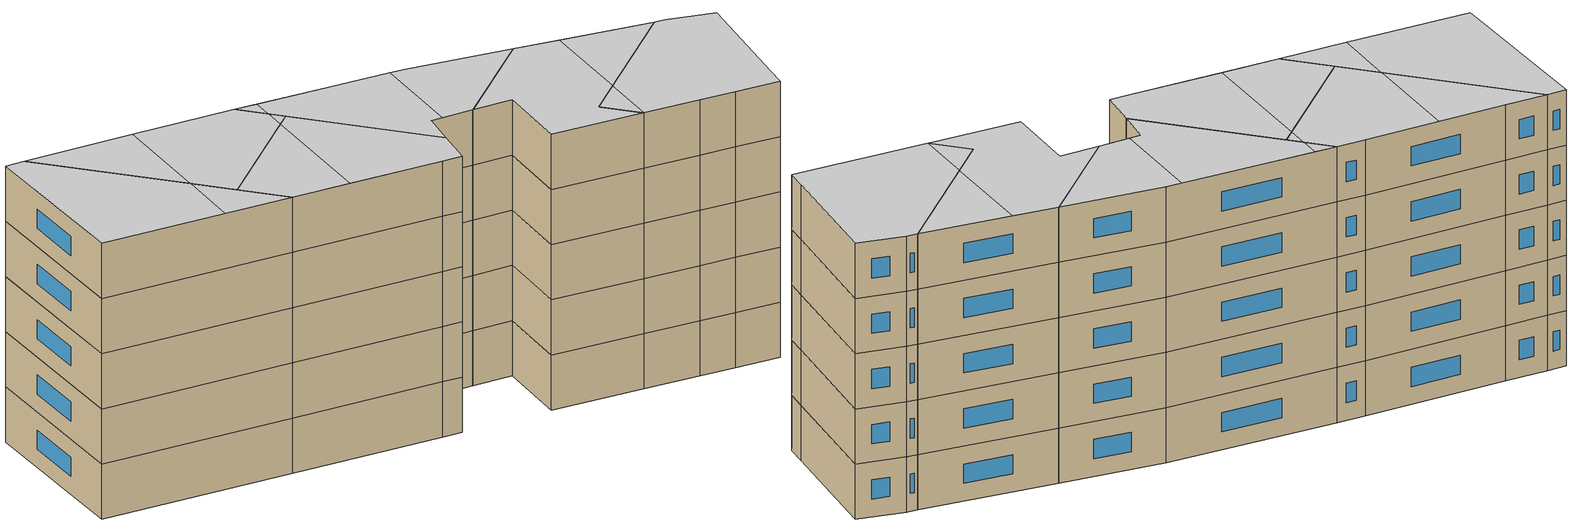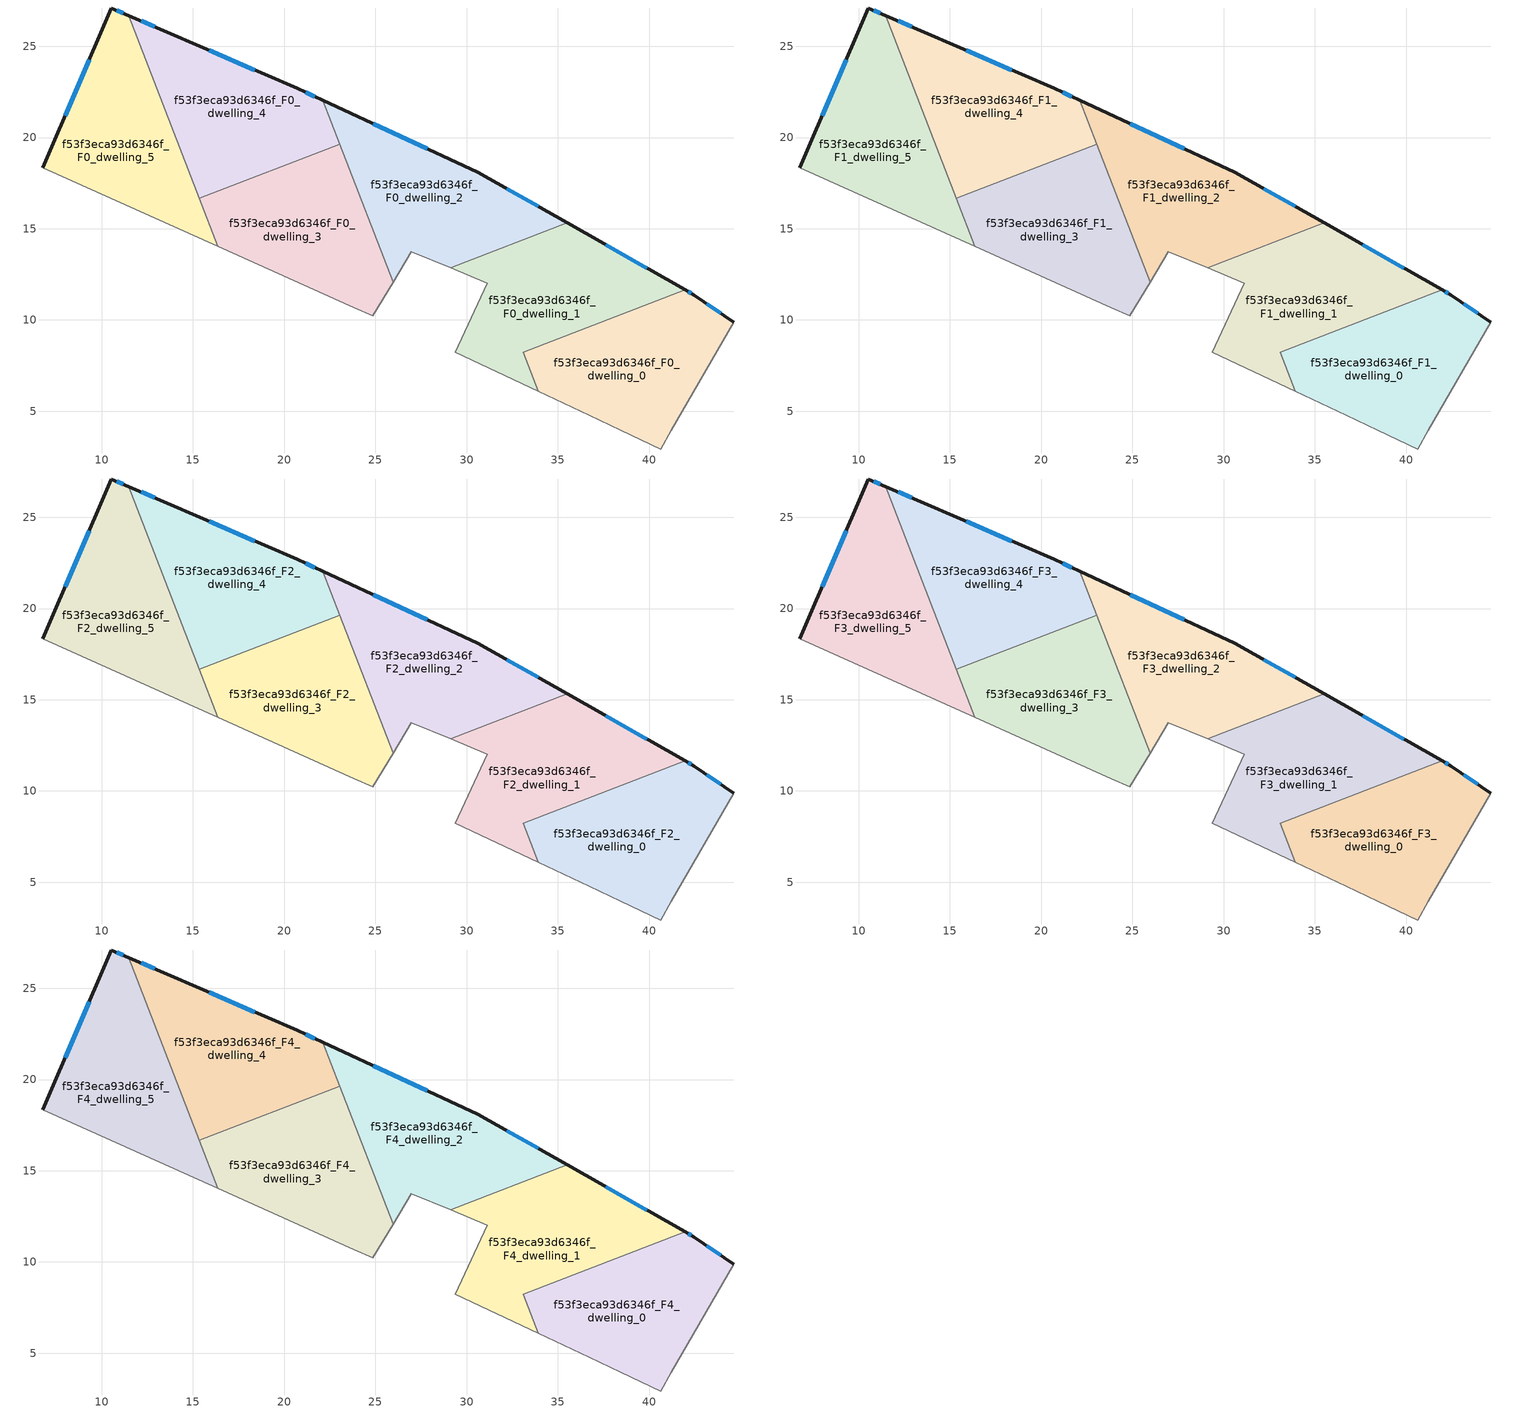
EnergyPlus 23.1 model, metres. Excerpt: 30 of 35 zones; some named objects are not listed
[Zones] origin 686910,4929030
f53f3eca93d6346f_F0_dwelling_0
 floor ground (EU_floor_Construction): 44.63,9.87 41.23,3.95 40.64,2.93 38.44,3.97 36.71,4.78 33.93,6.09 33.11,8.22 41.97,11.65 42.47,11.37 z0
 wall outside (EU_wall_Construction): 44.63,9.87 42.47,11.37 41.97,11.65 z0:3
 wall to f53f3eca93d6346f_F0_dwelling_1 (EU_wall_Construction): 41.97,11.65 33.11,8.22 33.93,6.09 z0:3
 wall adiabatic (EU_wall_Construction): 33.93,6.09 36.71,4.78 38.44,3.97 40.64,2.93 41.23,3.95 44.63,9.87 z0:3
 window (EU_Window_Construction): 42.31,11.46 42.14,11.56 / 43.93,10.36 43.17,10.88 z0.98:2.02
f53f3eca93d6346f_F0_dwelling_1
 floor ground (EU_floor_Construction): 41.97,11.65 33.11,8.22 33.93,6.09 29.37,8.24 31.14,12.01 29.12,12.85 35.51,15.32 z0
 wall outside (EU_wall_Construction): 41.97,11.65 35.51,15.32 z0:3
 wall adiabatic (EU_wall_Construction): 29.12,12.85 31.14,12.01 29.37,8.24 33.93,6.09 z0:3
 wall to f53f3eca93d6346f_F0_dwelling_2 (EU_wall_Construction): 35.51,15.32 29.12,12.85 z0:3
 window (EU_Window_Construction): 39.87,12.84 37.62,14.13 z0.98:2.02
f53f3eca93d6346f_F0_dwelling_2
 floor ground (EU_floor_Construction): 30.6,18.11 35.51,15.32 29.12,12.85 26.97,13.75 25.97,12.08 22.13,22.03 z0
 wall outside (EU_wall_Construction): 35.51,15.32 30.6,18.11 22.13,22.03 z0:3
 wall adiabatic (EU_wall_Construction): 25.97,12.08 26.97,13.75 29.12,12.85 z0:3
 wall to f53f3eca93d6346f_F0_dwelling_3 (EU_wall_Construction): 23.05,19.64 25.97,12.08 z0:3
 wall to f53f3eca93d6346f_F0_dwelling_4 (EU_wall_Construction): 22.13,22.03 23.05,19.64 z0:3
 window (EU_Window_Construction): 27.84,19.39 24.88,20.76 / 33.92,16.23 32.2,17.2 z0.98:2.02
f53f3eca93d6346f_F0_dwelling_3
 floor ground (EU_floor_Construction): 23.05,19.64 25.97,12.08 24.86,10.22 23.85,10.68 16.36,14.04 15.35,16.67 z0
 wall adiabatic (EU_wall_Construction): 16.36,14.04 23.85,10.68 24.86,10.22 25.97,12.08 z0:3
 wall to f53f3eca93d6346f_F0_dwelling_4 (EU_wall_Construction): 23.05,19.64 15.35,16.67 z0:3
 wall to f53f3eca93d6346f_F0_dwelling_5 (EU_wall_Construction): 15.35,16.67 16.36,14.04 z0:3
f53f3eca93d6346f_F0_dwelling_4
 floor ground (EU_floor_Construction): 20.71,22.69 22.13,22.03 23.05,19.64 15.35,16.67 11.48,26.68 13.58,25.78 z0
 wall outside (EU_wall_Construction): 22.13,22.03 20.71,22.69 13.58,25.78 11.48,26.68 z0:3
 wall to f53f3eca93d6346f_F0_dwelling_5 (EU_wall_Construction): 11.48,26.68 15.35,16.67 z0:3
 window (EU_Window_Construction): 21.67,22.25 21.17,22.48 / 12.9,26.07 12.17,26.39 / 18.39,23.69 15.9,24.77 z0.98:2.02
f53f3eca93d6346f_F0_dwelling_5
 floor ground (EU_floor_Construction): 11.48,26.68 16.36,14.04 6.78,18.35 10.52,27.1 z0
 wall outside (EU_wall_Construction): 11.48,26.68 10.52,27.1 6.78,18.35 z0:3
 wall adiabatic (EU_wall_Construction): 6.78,18.35 16.36,14.04 z0:3
 window (EU_Window_Construction): 9.3,24.25 8,21.2 / 11.17,26.82 10.83,26.96 z0.98:2.02
f53f3eca93d6346f_F1_dwelling_0
 floor to f53f3eca93d6346f_F0_dwelling_0 (EU_floor_Construction): 44.63,9.87 41.23,3.95 40.64,2.93 38.44,3.97 36.71,4.78 33.93,6.09 33.11,8.22 41.97,11.65 42.47,11.37 z3
 wall outside (EU_wall_Construction): 44.63,9.87 42.47,11.37 41.97,11.65 z3:6
 wall to f53f3eca93d6346f_F1_dwelling_1 (EU_wall_Construction): 41.97,11.65 33.11,8.22 33.93,6.09 z3:6
 wall adiabatic (EU_wall_Construction): 33.93,6.09 36.71,4.78 38.44,3.97 40.64,2.93 41.23,3.95 44.63,9.87 z3:6
 window (EU_Window_Construction): 42.31,11.46 42.14,11.56 / 43.93,10.36 43.17,10.88 z3.98:5.02
f53f3eca93d6346f_F1_dwelling_1
 floor to f53f3eca93d6346f_F0_dwelling_1 (EU_floor_Construction): 41.97,11.65 33.11,8.22 33.93,6.09 29.37,8.24 31.14,12.01 29.12,12.85 35.51,15.32 z3
 wall outside (EU_wall_Construction): 41.97,11.65 35.51,15.32 z3:6
 wall adiabatic (EU_wall_Construction): 29.12,12.85 31.14,12.01 29.37,8.24 33.93,6.09 z3:6
 wall to f53f3eca93d6346f_F1_dwelling_2 (EU_wall_Construction): 35.51,15.32 29.12,12.85 z3:6
 window (EU_Window_Construction): 39.87,12.84 37.62,14.13 z3.98:5.02
f53f3eca93d6346f_F1_dwelling_2
 floor to f53f3eca93d6346f_F0_dwelling_2 (EU_floor_Construction): 30.6,18.11 35.51,15.32 29.12,12.85 26.97,13.75 25.97,12.08 22.13,22.03 z3
 wall outside (EU_wall_Construction): 35.51,15.32 30.6,18.11 22.13,22.03 z3:6
 wall adiabatic (EU_wall_Construction): 25.97,12.08 26.97,13.75 29.12,12.85 z3:6
 wall to f53f3eca93d6346f_F1_dwelling_3 (EU_wall_Construction): 23.05,19.64 25.97,12.08 z3:6
 wall to f53f3eca93d6346f_F1_dwelling_4 (EU_wall_Construction): 22.13,22.03 23.05,19.64 z3:6
 window (EU_Window_Construction): 27.84,19.39 24.88,20.76 / 33.92,16.23 32.2,17.2 z3.98:5.02
f53f3eca93d6346f_F1_dwelling_3
 floor to f53f3eca93d6346f_F0_dwelling_3 (EU_floor_Construction): 23.05,19.64 25.97,12.08 24.86,10.22 23.85,10.68 16.36,14.04 15.35,16.67 z3
 wall adiabatic (EU_wall_Construction): 16.36,14.04 23.85,10.68 24.86,10.22 25.97,12.08 z3:6
 wall to f53f3eca93d6346f_F1_dwelling_4 (EU_wall_Construction): 23.05,19.64 15.35,16.67 z3:6
 wall to f53f3eca93d6346f_F1_dwelling_5 (EU_wall_Construction): 15.35,16.67 16.36,14.04 z3:6
f53f3eca93d6346f_F1_dwelling_4
 floor to f53f3eca93d6346f_F0_dwelling_4 (EU_floor_Construction): 20.71,22.69 22.13,22.03 23.05,19.64 15.35,16.67 11.48,26.68 13.58,25.78 z3
 wall outside (EU_wall_Construction): 22.13,22.03 20.71,22.69 13.58,25.78 11.48,26.68 z3:6
 wall to f53f3eca93d6346f_F1_dwelling_5 (EU_wall_Construction): 11.48,26.68 15.35,16.67 z3:6
 window (EU_Window_Construction): 21.67,22.25 21.17,22.48 / 12.9,26.07 12.17,26.39 / 18.39,23.69 15.9,24.77 z3.98:5.02
f53f3eca93d6346f_F1_dwelling_5
 floor to f53f3eca93d6346f_F0_dwelling_5 (EU_floor_Construction): 11.48,26.68 16.36,14.04 6.78,18.35 10.52,27.1 z3
 wall outside (EU_wall_Construction): 11.48,26.68 10.52,27.1 6.78,18.35 z3:6
 wall adiabatic (EU_wall_Construction): 6.78,18.35 16.36,14.04 z3:6
 window (EU_Window_Construction): 9.3,24.25 8,21.2 / 11.17,26.82 10.83,26.96 z3.98:5.02
f53f3eca93d6346f_F2_dwelling_0
 floor to f53f3eca93d6346f_F1_dwelling_0 (EU_floor_Construction): 44.63,9.87 41.23,3.95 40.64,2.93 38.44,3.97 36.71,4.78 33.93,6.09 33.11,8.22 41.97,11.65 42.47,11.37 z6
 wall outside (EU_wall_Construction): 44.63,9.87 42.47,11.37 41.97,11.65 z6:9
 wall to f53f3eca93d6346f_F2_dwelling_1 (EU_wall_Construction): 41.97,11.65 33.11,8.22 33.93,6.09 z6:9
 wall adiabatic (EU_wall_Construction): 33.93,6.09 36.71,4.78 38.44,3.97 40.64,2.93 41.23,3.95 44.63,9.87 z6:9
 window (EU_Window_Construction): 42.31,11.46 42.14,11.56 / 43.93,10.36 43.17,10.88 z6.98:8.02
f53f3eca93d6346f_F2_dwelling_1
 floor to f53f3eca93d6346f_F1_dwelling_1 (EU_floor_Construction): 41.97,11.65 33.11,8.22 33.93,6.09 29.37,8.24 31.14,12.01 29.12,12.85 35.51,15.32 z6
 wall outside (EU_wall_Construction): 41.97,11.65 35.51,15.32 z6:9
 wall adiabatic (EU_wall_Construction): 29.12,12.85 31.14,12.01 29.37,8.24 33.93,6.09 z6:9
 wall to f53f3eca93d6346f_F2_dwelling_2 (EU_wall_Construction): 35.51,15.32 29.12,12.85 z6:9
 window (EU_Window_Construction): 39.87,12.84 37.62,14.13 z6.98:8.02
f53f3eca93d6346f_F2_dwelling_2
 floor to f53f3eca93d6346f_F1_dwelling_2 (EU_floor_Construction): 30.6,18.11 35.51,15.32 29.12,12.85 26.97,13.75 25.97,12.08 22.13,22.03 z6
 wall outside (EU_wall_Construction): 35.51,15.32 30.6,18.11 22.13,22.03 z6:9
 wall adiabatic (EU_wall_Construction): 25.97,12.08 26.97,13.75 29.12,12.85 z6:9
 wall to f53f3eca93d6346f_F2_dwelling_3 (EU_wall_Construction): 23.05,19.64 25.97,12.08 z6:9
 wall to f53f3eca93d6346f_F2_dwelling_4 (EU_wall_Construction): 22.13,22.03 23.05,19.64 z6:9
 window (EU_Window_Construction): 27.84,19.39 24.88,20.76 / 33.92,16.23 32.2,17.2 z6.98:8.02
f53f3eca93d6346f_F2_dwelling_3
 floor to f53f3eca93d6346f_F1_dwelling_3 (EU_floor_Construction): 23.05,19.64 25.97,12.08 24.86,10.22 23.85,10.68 16.36,14.04 15.35,16.67 z6
 wall adiabatic (EU_wall_Construction): 16.36,14.04 23.85,10.68 24.86,10.22 25.97,12.08 z6:9
 wall to f53f3eca93d6346f_F2_dwelling_4 (EU_wall_Construction): 23.05,19.64 15.35,16.67 z6:9
 wall to f53f3eca93d6346f_F2_dwelling_5 (EU_wall_Construction): 15.35,16.67 16.36,14.04 z6:9
f53f3eca93d6346f_F2_dwelling_4
 floor to f53f3eca93d6346f_F1_dwelling_4 (EU_floor_Construction): 20.71,22.69 22.13,22.03 23.05,19.64 15.35,16.67 11.48,26.68 13.58,25.78 z6
 wall outside (EU_wall_Construction): 22.13,22.03 20.71,22.69 13.58,25.78 11.48,26.68 z6:9
 wall to f53f3eca93d6346f_F2_dwelling_5 (EU_wall_Construction): 11.48,26.68 15.35,16.67 z6:9
 window (EU_Window_Construction): 21.67,22.25 21.17,22.48 / 12.9,26.07 12.17,26.39 / 18.39,23.69 15.9,24.77 z6.98:8.02
f53f3eca93d6346f_F2_dwelling_5
 floor to f53f3eca93d6346f_F1_dwelling_5 (EU_floor_Construction): 11.48,26.68 16.36,14.04 6.78,18.35 10.52,27.1 z6
 wall outside (EU_wall_Construction): 11.48,26.68 10.52,27.1 6.78,18.35 z6:9
 wall adiabatic (EU_wall_Construction): 6.78,18.35 16.36,14.04 z6:9
 window (EU_Window_Construction): 9.3,24.25 8,21.2 / 11.17,26.82 10.83,26.96 z6.98:8.02
f53f3eca93d6346f_F3_dwelling_0
 floor to f53f3eca93d6346f_F2_dwelling_0 (EU_floor_Construction): 44.63,9.87 41.23,3.95 40.64,2.93 38.44,3.97 36.71,4.78 33.93,6.09 33.11,8.22 41.97,11.65 42.47,11.37 z9
 wall outside (EU_wall_Construction): 44.63,9.87 42.47,11.37 41.97,11.65 z9:12
 wall to f53f3eca93d6346f_F3_dwelling_1 (EU_wall_Construction): 41.97,11.65 33.11,8.22 33.93,6.09 z9:12
 wall adiabatic (EU_wall_Construction): 33.93,6.09 36.71,4.78 38.44,3.97 40.64,2.93 41.23,3.95 44.63,9.87 z9:12
 window (EU_Window_Construction): 42.31,11.46 42.14,11.56 / 43.93,10.36 43.17,10.88 z9.98:11.02
f53f3eca93d6346f_F3_dwelling_1
 floor to f53f3eca93d6346f_F2_dwelling_1 (EU_floor_Construction): 41.97,11.65 33.11,8.22 33.93,6.09 29.37,8.24 31.14,12.01 29.12,12.85 35.51,15.32 z9
 wall outside (EU_wall_Construction): 41.97,11.65 35.51,15.32 z9:12
 wall adiabatic (EU_wall_Construction): 29.12,12.85 31.14,12.01 29.37,8.24 33.93,6.09 z9:12
 wall to f53f3eca93d6346f_F3_dwelling_2 (EU_wall_Construction): 35.51,15.32 29.12,12.85 z9:12
 window (EU_Window_Construction): 39.87,12.84 37.62,14.13 z9.98:11.02
f53f3eca93d6346f_F3_dwelling_2
 floor to f53f3eca93d6346f_F2_dwelling_2 (EU_floor_Construction): 30.6,18.11 35.51,15.32 29.12,12.85 26.97,13.75 25.97,12.08 22.13,22.03 z9
 wall outside (EU_wall_Construction): 35.51,15.32 30.6,18.11 22.13,22.03 z9:12
 wall adiabatic (EU_wall_Construction): 25.97,12.08 26.97,13.75 29.12,12.85 z9:12
 wall to f53f3eca93d6346f_F3_dwelling_3 (EU_wall_Construction): 23.05,19.64 25.97,12.08 z9:12
 wall to f53f3eca93d6346f_F3_dwelling_4 (EU_wall_Construction): 22.13,22.03 23.05,19.64 z9:12
 window (EU_Window_Construction): 27.84,19.39 24.88,20.76 / 33.92,16.23 32.2,17.2 z9.98:11.02
f53f3eca93d6346f_F3_dwelling_3
 floor to f53f3eca93d6346f_F2_dwelling_3 (EU_floor_Construction): 23.05,19.64 25.97,12.08 24.86,10.22 23.85,10.68 16.36,14.04 15.35,16.67 z9
 wall adiabatic (EU_wall_Construction): 16.36,14.04 23.85,10.68 24.86,10.22 25.97,12.08 z9:12
 wall to f53f3eca93d6346f_F3_dwelling_4 (EU_wall_Construction): 23.05,19.64 15.35,16.67 z9:12
 wall to f53f3eca93d6346f_F3_dwelling_5 (EU_wall_Construction): 15.35,16.67 16.36,14.04 z9:12
f53f3eca93d6346f_F3_dwelling_4
 floor to f53f3eca93d6346f_F2_dwelling_4 (EU_floor_Construction): 20.71,22.69 22.13,22.03 23.05,19.64 15.35,16.67 11.48,26.68 13.58,25.78 z9
 wall outside (EU_wall_Construction): 22.13,22.03 20.71,22.69 13.58,25.78 11.48,26.68 z9:12
 wall to f53f3eca93d6346f_F3_dwelling_5 (EU_wall_Construction): 11.48,26.68 15.35,16.67 z9:12
 window (EU_Window_Construction): 21.67,22.25 21.17,22.48 / 12.9,26.07 12.17,26.39 / 18.39,23.69 15.9,24.77 z9.98:11.02
f53f3eca93d6346f_F3_dwelling_5
 floor to f53f3eca93d6346f_F2_dwelling_5 (EU_floor_Construction): 11.48,26.68 16.36,14.04 6.78,18.35 10.52,27.1 z9
 wall outside (EU_wall_Construction): 11.48,26.68 10.52,27.1 6.78,18.35 z9:12
 wall adiabatic (EU_wall_Construction): 6.78,18.35 16.36,14.04 z9:12
 window (EU_Window_Construction): 9.3,24.25 8,21.2 / 11.17,26.82 10.83,26.96 z9.98:11.02
f53f3eca93d6346f_F4_dwelling_0
 floor to f53f3eca93d6346f_F3_dwelling_0 (EU_floor_Construction): 44.63,9.87 41.23,3.95 40.64,2.93 38.44,3.97 36.71,4.78 33.93,6.09 33.11,8.22 41.97,11.65 42.47,11.37 z12
 wall outside (EU_wall_Construction): 44.63,9.87 42.47,11.37 41.97,11.65 z12:15
 wall to f53f3eca93d6346f_F4_dwelling_1 (EU_wall_Construction): 41.97,11.65 33.11,8.22 33.93,6.09 z12:15
 wall adiabatic (EU_wall_Construction): 33.93,6.09 36.71,4.78 38.44,3.97 40.64,2.93 41.23,3.95 44.63,9.87 z12:15
 window (EU_Window_Construction): 42.31,11.46 42.14,11.56 / 43.93,10.36 43.17,10.88 z12.98:14.02
 ceiling to f53f3eca93d6346f_F5_dwelling_0 (EU_floor_Construction): 41.23,3.95 44.63,9.87 42.47,11.37 41.97,11.65 35.33,9.08 33.96,6.08 36.71,4.78 38.44,3.97 40.64,2.93 z15
 ceiling to f53f3eca93d6346f_F5_dwelling_1 (EU_floor_Construction): 33.96,6.08 35.33,9.08 33.11,8.22 33.93,6.09 z15
f53f3eca93d6346f_F4_dwelling_1
 floor to f53f3eca93d6346f_F3_dwelling_1 (EU_floor_Construction): 41.97,11.65 33.11,8.22 33.93,6.09 29.37,8.24 31.14,12.01 29.12,12.85 35.51,15.32 z12
 wall outside (EU_wall_Construction): 41.97,11.65 35.51,15.32 z12:15
 wall adiabatic (EU_wall_Construction): 29.12,12.85 31.14,12.01 29.37,8.24 33.93,6.09 z12:15
 wall to f53f3eca93d6346f_F4_dwelling_2 (EU_wall_Construction): 35.51,15.32 29.12,12.85 z12:15
 window (EU_Window_Construction): 39.87,12.84 37.62,14.13 z12.98:14.02
 ceiling to f53f3eca93d6346f_F5_dwelling_1 (EU_floor_Construction): 33.93,6.09 33.11,8.22 35.33,9.08 37.62,14.12 35.51,15.32 29.12,12.85 31.14,12.01 29.37,8.24 z15
 ceiling to f53f3eca93d6346f_F5_dwelling_0 (EU_floor_Construction): 41.97,11.65 37.62,14.12 35.33,9.08 z15
f53f3eca93d6346f_F4_dwelling_2
 floor to f53f3eca93d6346f_F3_dwelling_2 (EU_floor_Construction): 30.6,18.11 35.51,15.32 29.12,12.85 26.97,13.75 25.97,12.08 22.13,22.03 z12
 wall outside (EU_wall_Construction): 35.51,15.32 30.6,18.11 22.13,22.03 z12:15
 wall adiabatic (EU_wall_Construction): 25.97,12.08 26.97,13.75 29.12,12.85 z12:15
 wall to f53f3eca93d6346f_F4_dwelling_3 (EU_wall_Construction): 23.05,19.64 25.97,12.08 z12:15
 wall to f53f3eca93d6346f_F4_dwelling_4 (EU_wall_Construction): 22.13,22.03 23.05,19.64 z12:15
 window (EU_Window_Construction): 27.84,19.39 24.88,20.76 / 33.92,16.23 32.2,17.2 z12.98:14.02
 ceiling to f53f3eca93d6346f_F5_dwelling_2 (EU_floor_Construction): 27.54,13.51 29.8,18.48 23.22,21.52 22.74,20.45 25.97,12.08 26.97,13.75 z15
 ceiling to f53f3eca93d6346f_F5_dwelling_1 (EU_floor_Construction): 35.51,15.32 30.6,18.11 29.8,18.48 27.54,13.51 29.12,12.85 z15
 ceiling to f53f3eca93d6346f_F5_dwelling_3 (EU_floor_Construction): 22.74,20.45 23.22,21.52 22.13,22.03 z15
f53f3eca93d6346f_F4_dwelling_3
 floor to f53f3eca93d6346f_F3_dwelling_3 (EU_floor_Construction): 23.05,19.64 25.97,12.08 24.86,10.22 23.85,10.68 16.36,14.04 15.35,16.67 z12
 wall adiabatic (EU_wall_Construction): 16.36,14.04 23.85,10.68 24.86,10.22 25.97,12.08 z12:15
 wall to f53f3eca93d6346f_F4_dwelling_4 (EU_wall_Construction): 23.05,19.64 15.35,16.67 z12:15
 wall to f53f3eca93d6346f_F4_dwelling_5 (EU_wall_Construction): 15.35,16.67 16.36,14.04 z12:15
 ceiling to f53f3eca93d6346f_F5_dwelling_3 (EU_floor_Construction): 19.23,12.76 22.22,19.32 15.35,16.67 16.36,14.04 z15
 ceiling to f53f3eca93d6346f_F5_dwelling_2 (EU_floor_Construction): 24.86,10.22 25.97,12.08 23.05,19.64 22.22,19.32 19.23,12.76 23.85,10.68 z15
f53f3eca93d6346f_F4_dwelling_4
 floor to f53f3eca93d6346f_F3_dwelling_4 (EU_floor_Construction): 20.71,22.69 22.13,22.03 23.05,19.64 15.35,16.67 11.48,26.68 13.58,25.78 z12
 wall outside (EU_wall_Construction): 22.13,22.03 20.71,22.69 13.58,25.78 11.48,26.68 z12:15
 wall to f53f3eca93d6346f_F4_dwelling_5 (EU_wall_Construction): 11.48,26.68 15.35,16.67 z12:15
 window (EU_Window_Construction): 21.67,22.25 21.17,22.48 / 12.9,26.07 12.17,26.39 / 18.39,23.69 15.9,24.77 z12.98:14.02
 ceiling to f53f3eca93d6346f_F5_dwelling_3 (EU_floor_Construction): 22.22,19.32 22.74,20.45 22.13,22.03 20.71,22.69 16.96,24.31 14.49,18.89 15.35,16.67 z15
 ceiling to f53f3eca93d6346f_F5_dwelling_4 (EU_floor_Construction): 14.49,18.89 16.96,24.31 11.48,26.68 z15
 ceiling to f53f3eca93d6346f_F5_dwelling_2 (EU_floor_Construction): 23.05,19.64 22.74,20.45 22.22,19.32 z15
f53f3eca93d6346f_F4_dwelling_5
 floor to f53f3eca93d6346f_F3_dwelling_5 (EU_floor_Construction): 11.48,26.68 16.36,14.04 6.78,18.35 10.52,27.1 z12
 wall outside (EU_wall_Construction): 11.48,26.68 10.52,27.1 6.78,18.35 z12:15
 wall adiabatic (EU_wall_Construction): 6.78,18.35 16.36,14.04 z12:15
 window (EU_Window_Construction): 9.3,24.25 8,21.2 / 11.17,26.82 10.83,26.96 z12.98:14.02
 ceiling to f53f3eca93d6346f_F5_dwelling_4 (EU_floor_Construction): 12.98,15.56 14.49,18.89 11.48,26.68 10.52,27.1 6.78,18.35 z15
 ceiling to f53f3eca93d6346f_F5_dwelling_3 (EU_floor_Construction): 16.36,14.04 14.49,18.89 12.98,15.56 z15
[Building]
EU S2 Campaign: North Axis=0; Terrain=City; Solar Distribution=FullExterior
[Site:Location]
Bologna: Latitude=44.5; Longitude=11.25; Time Zone=1; Elevation=37
[SizingPeriod:WeatherFileDays]
AnnualSizingPeriod: Begin Month=1; Begin Day of Month=1; End Month=12; End Day of Month=31; Day of Week for Start Day=Monday; Use Weather File Daylight Saving Period=No; Use Weather File Rain and Snow Indicators=No
[MATERIAL]
EU_InternalMass_Material: Roughness=MediumRough; Thickness=0.1; Conductivity=1; Density=1800; Specific Heat=900; Thermal Absorptance=0.9; Solar Absorptance=0.7; Visible Absorptance=0.7
[MATERIAL:NOMASS] Roughness=MediumRough; Thermal Absorptance=0.9; Solar Absorptance=0.7; Visible Absorptance=0.7
Name | Thermal Resistance
EU_wall_NoMass | 0.905828
EU_floor_NoMass | 0.67114
[WINDOWMATERIAL:SIMPLEGLAZINGSYSTEM]
EU_Window_SimpleGlazing: UFactor=4.52486; Solar Heat Gain Coefficient=0.85; Visible Transmittance=0.85
[CONSTRUCTION]
EU_wall_Construction: EU_wall_NoMass
EU_floor_Construction: EU_floor_NoMass
EU_Window_Construction: EU_Window_SimpleGlazing
EU_InternalMass_Construction: EU_InternalMass_Material
[ZONE] Type=1; Multiplier=1; Ceiling Height=autocalculate; Floor Area=autocalculate; Part of Total Floor Area=Yes
Name | Volume
f53f3eca93d6346f_F0_dwelling_0; f53f3eca93d6346f_F1_dwelling_0; f53f3eca93d6346f_F2_dwelling_0; f53f3eca93d6346f_F3_dwelling_0; f53f3eca93d6346f_F4_dwelling_0; f53f3eca93d6346f_F0_dwelling_3; f53f3eca93d6346f_F1_dwelling_3; f53f3eca93d6346f_F2_dwelling_3; f53f3eca93d6346f_F3_dwelling_3; f53f3eca93d6346f_F4_dwelling_3 | 165.234
f53f3eca93d6346f_F0_dwelling_1; f53f3eca93d6346f_F1_dwelling_1; f53f3eca93d6346f_F2_dwelling_1; f53f3eca93d6346f_F3_dwelling_1; f53f3eca93d6346f_F4_dwelling_1 | 165.22
f53f3eca93d6346f_F0_dwelling_2; f53f3eca93d6346f_F1_dwelling_2; f53f3eca93d6346f_F2_dwelling_2; f53f3eca93d6346f_F3_dwelling_2; f53f3eca93d6346f_F4_dwelling_2 | 165.224
f53f3eca93d6346f_F0_dwelling_4; f53f3eca93d6346f_F1_dwelling_4; f53f3eca93d6346f_F2_dwelling_4; f53f3eca93d6346f_F3_dwelling_4; f53f3eca93d6346f_F4_dwelling_4 | 165.249
f53f3eca93d6346f_F0_dwelling_5; f53f3eca93d6346f_F1_dwelling_5; f53f3eca93d6346f_F2_dwelling_5; f53f3eca93d6346f_F3_dwelling_5; f53f3eca93d6346f_F4_dwelling_5 | 165.198
[INTERNALMASS] Construction=EU_InternalMass_Construction
Name | Zone or ZoneList | Surface Area
f53f3eca93d6346f_F0_dwelling_0_EU_InternalMass | f53f3eca93d6346f_F0_dwelling_0 | 55.0781
f53f3eca93d6346f_F0_dwelling_1_EU_InternalMass | f53f3eca93d6346f_F0_dwelling_1 | 55.0736
f53f3eca93d6346f_F0_dwelling_2_EU_InternalMass | f53f3eca93d6346f_F0_dwelling_2 | 55.0755
f53f3eca93d6346f_F0_dwelling_3_EU_InternalMass | f53f3eca93d6346f_F0_dwelling_3 | 55.0786
f53f3eca93d6346f_F0_dwelling_4_EU_InternalMass | f53f3eca93d6346f_F0_dwelling_4 | 55.0813
f53f3eca93d6346f_F0_dwelling_5_EU_InternalMass | f53f3eca93d6346f_F0_dwelling_5 | 55.0662
f53f3eca93d6346f_F1_dwelling_0_EU_InternalMass | f53f3eca93d6346f_F1_dwelling_0 | 55.0781
f53f3eca93d6346f_F1_dwelling_1_EU_InternalMass | f53f3eca93d6346f_F1_dwelling_1 | 55.0736
f53f3eca93d6346f_F1_dwelling_2_EU_InternalMass | f53f3eca93d6346f_F1_dwelling_2 | 55.0755
f53f3eca93d6346f_F1_dwelling_3_EU_InternalMass | f53f3eca93d6346f_F1_dwelling_3 | 55.0786
f53f3eca93d6346f_F1_dwelling_4_EU_InternalMass | f53f3eca93d6346f_F1_dwelling_4 | 55.0813
f53f3eca93d6346f_F1_dwelling_5_EU_InternalMass | f53f3eca93d6346f_F1_dwelling_5 | 55.0662
f53f3eca93d6346f_F2_dwelling_0_EU_InternalMass | f53f3eca93d6346f_F2_dwelling_0 | 55.0781
f53f3eca93d6346f_F2_dwelling_1_EU_InternalMass | f53f3eca93d6346f_F2_dwelling_1 | 55.0736
f53f3eca93d6346f_F2_dwelling_2_EU_InternalMass | f53f3eca93d6346f_F2_dwelling_2 | 55.0755
f53f3eca93d6346f_F2_dwelling_3_EU_InternalMass | f53f3eca93d6346f_F2_dwelling_3 | 55.0786
f53f3eca93d6346f_F2_dwelling_4_EU_InternalMass | f53f3eca93d6346f_F2_dwelling_4 | 55.0813
f53f3eca93d6346f_F2_dwelling_5_EU_InternalMass | f53f3eca93d6346f_F2_dwelling_5 | 55.0662
f53f3eca93d6346f_F3_dwelling_0_EU_InternalMass | f53f3eca93d6346f_F3_dwelling_0 | 55.0781
f53f3eca93d6346f_F3_dwelling_1_EU_InternalMass | f53f3eca93d6346f_F3_dwelling_1 | 55.0736
f53f3eca93d6346f_F3_dwelling_2_EU_InternalMass | f53f3eca93d6346f_F3_dwelling_2 | 55.0755
f53f3eca93d6346f_F3_dwelling_3_EU_InternalMass | f53f3eca93d6346f_F3_dwelling_3 | 55.0786
f53f3eca93d6346f_F3_dwelling_4_EU_InternalMass | f53f3eca93d6346f_F3_dwelling_4 | 55.0813
f53f3eca93d6346f_F3_dwelling_5_EU_InternalMass | f53f3eca93d6346f_F3_dwelling_5 | 55.0662
f53f3eca93d6346f_F4_dwelling_0_EU_InternalMass | f53f3eca93d6346f_F4_dwelling_0 | 55.0781
f53f3eca93d6346f_F4_dwelling_1_EU_InternalMass | f53f3eca93d6346f_F4_dwelling_1 | 55.0736
f53f3eca93d6346f_F4_dwelling_2_EU_InternalMass | f53f3eca93d6346f_F4_dwelling_2 | 55.0755
f53f3eca93d6346f_F4_dwelling_3_EU_InternalMass | f53f3eca93d6346f_F4_dwelling_3 | 55.0786
f53f3eca93d6346f_F4_dwelling_4_EU_InternalMass | f53f3eca93d6346f_F4_dwelling_4 | 55.0813
f53f3eca93d6346f_F4_dwelling_5_EU_InternalMass | f53f3eca93d6346f_F4_dwelling_5 | 55.0662
[OTHEREQUIPMENT] Fuel Type=Electricity; Design Level Calculation Method=Watts/Area; Power per Zone Floor Area=1; Fraction Latent=0; Fraction Radiant=0; Fraction Lost=0; Carbon Dioxide Generation Rate=0; EndUse Subcategory=EU_Step8_InternalGains
Name | Zone or ZoneList or Space or SpaceList | Schedule
EU_Step8_InternalGain_f53f3eca93d6346f_F0_dwelling_0_f000 | f53f3eca93d6346f_F0_dwelling_0 | EU_Step8_GainSchedule_f53f3eca93d6346f_F0_dwelling_0_f000
EU_Step8_InternalGain_f53f3eca93d6346f_F0_dwelling_1_f000 | f53f3eca93d6346f_F0_dwelling_1 | EU_Step8_GainSchedule_f53f3eca93d6346f_F0_dwelling_1_f000
EU_Step8_InternalGain_f53f3eca93d6346f_F0_dwelling_2_f000 | f53f3eca93d6346f_F0_dwelling_2 | EU_Step8_GainSchedule_f53f3eca93d6346f_F0_dwelling_2_f000
EU_Step8_InternalGain_f53f3eca93d6346f_F0_dwelling_3_f000 | f53f3eca93d6346f_F0_dwelling_3 | EU_Step8_GainSchedule_f53f3eca93d6346f_F0_dwelling_3_f000
EU_Step8_InternalGain_f53f3eca93d6346f_F0_dwelling_4_f000 | f53f3eca93d6346f_F0_dwelling_4 | EU_Step8_GainSchedule_f53f3eca93d6346f_F0_dwelling_4_f000
EU_Step8_InternalGain_f53f3eca93d6346f_F0_dwelling_5_f000 | f53f3eca93d6346f_F0_dwelling_5 | EU_Step8_GainSchedule_f53f3eca93d6346f_F0_dwelling_5_f000
EU_Step8_InternalGain_f53f3eca93d6346f_F1_dwelling_0_f000 | f53f3eca93d6346f_F1_dwelling_0 | EU_Step8_GainSchedule_f53f3eca93d6346f_F1_dwelling_0_f000
EU_Step8_InternalGain_f53f3eca93d6346f_F1_dwelling_1_f000 | f53f3eca93d6346f_F1_dwelling_1 | EU_Step8_GainSchedule_f53f3eca93d6346f_F1_dwelling_1_f000
EU_Step8_InternalGain_f53f3eca93d6346f_F1_dwelling_2_f000 | f53f3eca93d6346f_F1_dwelling_2 | EU_Step8_GainSchedule_f53f3eca93d6346f_F1_dwelling_2_f000
EU_Step8_InternalGain_f53f3eca93d6346f_F1_dwelling_3_f000 | f53f3eca93d6346f_F1_dwelling_3 | EU_Step8_GainSchedule_f53f3eca93d6346f_F1_dwelling_3_f000
EU_Step8_InternalGain_f53f3eca93d6346f_F1_dwelling_4_f000 | f53f3eca93d6346f_F1_dwelling_4 | EU_Step8_GainSchedule_f53f3eca93d6346f_F1_dwelling_4_f000
EU_Step8_InternalGain_f53f3eca93d6346f_F1_dwelling_5_f000 | f53f3eca93d6346f_F1_dwelling_5 | EU_Step8_GainSchedule_f53f3eca93d6346f_F1_dwelling_5_f000
EU_Step8_InternalGain_f53f3eca93d6346f_F2_dwelling_0_f000 | f53f3eca93d6346f_F2_dwelling_0 | EU_Step8_GainSchedule_f53f3eca93d6346f_F2_dwelling_0_f000
EU_Step8_InternalGain_f53f3eca93d6346f_F2_dwelling_1_f000 | f53f3eca93d6346f_F2_dwelling_1 | EU_Step8_GainSchedule_f53f3eca93d6346f_F2_dwelling_1_f000
EU_Step8_InternalGain_f53f3eca93d6346f_F2_dwelling_2_f000 | f53f3eca93d6346f_F2_dwelling_2 | EU_Step8_GainSchedule_f53f3eca93d6346f_F2_dwelling_2_f000
EU_Step8_InternalGain_f53f3eca93d6346f_F2_dwelling_3_f000 | f53f3eca93d6346f_F2_dwelling_3 | EU_Step8_GainSchedule_f53f3eca93d6346f_F2_dwelling_3_f000
EU_Step8_InternalGain_f53f3eca93d6346f_F2_dwelling_4_f000 | f53f3eca93d6346f_F2_dwelling_4 | EU_Step8_GainSchedule_f53f3eca93d6346f_F2_dwelling_4_f000
EU_Step8_InternalGain_f53f3eca93d6346f_F2_dwelling_5_f000 | f53f3eca93d6346f_F2_dwelling_5 | EU_Step8_GainSchedule_f53f3eca93d6346f_F2_dwelling_5_f000
EU_Step8_InternalGain_f53f3eca93d6346f_F3_dwelling_0_f000 | f53f3eca93d6346f_F3_dwelling_0 | EU_Step8_GainSchedule_f53f3eca93d6346f_F3_dwelling_0_f000
EU_Step8_InternalGain_f53f3eca93d6346f_F3_dwelling_1_f000 | f53f3eca93d6346f_F3_dwelling_1 | EU_Step8_GainSchedule_f53f3eca93d6346f_F3_dwelling_1_f000
EU_Step8_InternalGain_f53f3eca93d6346f_F3_dwelling_2_f000 | f53f3eca93d6346f_F3_dwelling_2 | EU_Step8_GainSchedule_f53f3eca93d6346f_F3_dwelling_2_f000
EU_Step8_InternalGain_f53f3eca93d6346f_F3_dwelling_3_f000 | f53f3eca93d6346f_F3_dwelling_3 | EU_Step8_GainSchedule_f53f3eca93d6346f_F3_dwelling_3_f000
EU_Step8_InternalGain_f53f3eca93d6346f_F3_dwelling_4_f000 | f53f3eca93d6346f_F3_dwelling_4 | EU_Step8_GainSchedule_f53f3eca93d6346f_F3_dwelling_4_f000
EU_Step8_InternalGain_f53f3eca93d6346f_F3_dwelling_5_f000 | f53f3eca93d6346f_F3_dwelling_5 | EU_Step8_GainSchedule_f53f3eca93d6346f_F3_dwelling_5_f000
EU_Step8_InternalGain_f53f3eca93d6346f_F4_dwelling_0_f000 | f53f3eca93d6346f_F4_dwelling_0 | EU_Step8_GainSchedule_f53f3eca93d6346f_F4_dwelling_0_f000
EU_Step8_InternalGain_f53f3eca93d6346f_F4_dwelling_1_f000 | f53f3eca93d6346f_F4_dwelling_1 | EU_Step8_GainSchedule_f53f3eca93d6346f_F4_dwelling_1_f000
EU_Step8_InternalGain_f53f3eca93d6346f_F4_dwelling_2_f000 | f53f3eca93d6346f_F4_dwelling_2 | EU_Step8_GainSchedule_f53f3eca93d6346f_F4_dwelling_2_f000
EU_Step8_InternalGain_f53f3eca93d6346f_F4_dwelling_3_f000 | f53f3eca93d6346f_F4_dwelling_3 | EU_Step8_GainSchedule_f53f3eca93d6346f_F4_dwelling_3_f000
EU_Step8_InternalGain_f53f3eca93d6346f_F4_dwelling_4_f000 | f53f3eca93d6346f_F4_dwelling_4 | EU_Step8_GainSchedule_f53f3eca93d6346f_F4_dwelling_4_f000
EU_Step8_InternalGain_f53f3eca93d6346f_F4_dwelling_5_f000 | f53f3eca93d6346f_F4_dwelling_5 | EU_Step8_GainSchedule_f53f3eca93d6346f_F4_dwelling_5_f000
[ZONEVENTILATION:DESIGNFLOWRATE] Schedule=EU_AlwaysOn; Design Flow Rate Calculation Method=AirChanges/Hour; Air Changes per Hour=0.73129; Ventilation Type=Natural; Fan Pressure Rise=0; Fan Total Efficiency=1; Constant Term Coefficient=1; Temperature Term Coefficient=0; Velocity Term Coefficient=0; Velocity Squared Term Coefficient=0; Minimum Indoor Temperature=-100; Maximum Indoor Temperature=100; Delta Temperature=-100; Minimum Outdoor Temperature=-100; Maximum Outdoor Temperature=100; Maximum Wind Speed=40
Name | Zone or ZoneList or Space or SpaceList
EU_ConstantAir_f53f3eca93d6346f_F0_dwelling_0 | f53f3eca93d6346f_F0_dwelling_0
EU_ConstantAir_f53f3eca93d6346f_F0_dwelling_1 | f53f3eca93d6346f_F0_dwelling_1
EU_ConstantAir_f53f3eca93d6346f_F0_dwelling_2 | f53f3eca93d6346f_F0_dwelling_2
EU_ConstantAir_f53f3eca93d6346f_F0_dwelling_3 | f53f3eca93d6346f_F0_dwelling_3
EU_ConstantAir_f53f3eca93d6346f_F0_dwelling_4 | f53f3eca93d6346f_F0_dwelling_4
EU_ConstantAir_f53f3eca93d6346f_F0_dwelling_5 | f53f3eca93d6346f_F0_dwelling_5
EU_ConstantAir_f53f3eca93d6346f_F1_dwelling_0 | f53f3eca93d6346f_F1_dwelling_0
EU_ConstantAir_f53f3eca93d6346f_F1_dwelling_1 | f53f3eca93d6346f_F1_dwelling_1
EU_ConstantAir_f53f3eca93d6346f_F1_dwelling_2 | f53f3eca93d6346f_F1_dwelling_2
EU_ConstantAir_f53f3eca93d6346f_F1_dwelling_3 | f53f3eca93d6346f_F1_dwelling_3
EU_ConstantAir_f53f3eca93d6346f_F1_dwelling_4 | f53f3eca93d6346f_F1_dwelling_4
EU_ConstantAir_f53f3eca93d6346f_F1_dwelling_5 | f53f3eca93d6346f_F1_dwelling_5
EU_ConstantAir_f53f3eca93d6346f_F2_dwelling_0 | f53f3eca93d6346f_F2_dwelling_0
EU_ConstantAir_f53f3eca93d6346f_F2_dwelling_1 | f53f3eca93d6346f_F2_dwelling_1
EU_ConstantAir_f53f3eca93d6346f_F2_dwelling_2 | f53f3eca93d6346f_F2_dwelling_2
EU_ConstantAir_f53f3eca93d6346f_F2_dwelling_3 | f53f3eca93d6346f_F2_dwelling_3
EU_ConstantAir_f53f3eca93d6346f_F2_dwelling_4 | f53f3eca93d6346f_F2_dwelling_4
EU_ConstantAir_f53f3eca93d6346f_F2_dwelling_5 | f53f3eca93d6346f_F2_dwelling_5
EU_ConstantAir_f53f3eca93d6346f_F3_dwelling_0 | f53f3eca93d6346f_F3_dwelling_0
EU_ConstantAir_f53f3eca93d6346f_F3_dwelling_1 | f53f3eca93d6346f_F3_dwelling_1
EU_ConstantAir_f53f3eca93d6346f_F3_dwelling_2 | f53f3eca93d6346f_F3_dwelling_2
EU_ConstantAir_f53f3eca93d6346f_F3_dwelling_3 | f53f3eca93d6346f_F3_dwelling_3
EU_ConstantAir_f53f3eca93d6346f_F3_dwelling_4 | f53f3eca93d6346f_F3_dwelling_4
EU_ConstantAir_f53f3eca93d6346f_F3_dwelling_5 | f53f3eca93d6346f_F3_dwelling_5
EU_ConstantAir_f53f3eca93d6346f_F4_dwelling_0 | f53f3eca93d6346f_F4_dwelling_0
EU_ConstantAir_f53f3eca93d6346f_F4_dwelling_1 | f53f3eca93d6346f_F4_dwelling_1
EU_ConstantAir_f53f3eca93d6346f_F4_dwelling_2 | f53f3eca93d6346f_F4_dwelling_2
EU_ConstantAir_f53f3eca93d6346f_F4_dwelling_3 | f53f3eca93d6346f_F4_dwelling_3
EU_ConstantAir_f53f3eca93d6346f_F4_dwelling_4 | f53f3eca93d6346f_F4_dwelling_4
EU_ConstantAir_f53f3eca93d6346f_F4_dwelling_5 | f53f3eca93d6346f_F4_dwelling_5
[HVACTEMPLATE:THERMOSTAT] Constant Heating Setpoint=20; Constant Cooling Setpoint=50
EU_HeatOnly_f53f3eca93d6346f_F0_dwelling_0; EU_HeatOnly_f53f3eca93d6346f_F0_dwelling_1; EU_HeatOnly_f53f3eca93d6346f_F0_dwelling_2; EU_HeatOnly_f53f3eca93d6346f_F0_dwelling_3; EU_HeatOnly_f53f3eca93d6346f_F0_dwelling_4; EU_HeatOnly_f53f3eca93d6346f_F0_dwelling_5; EU_HeatOnly_f53f3eca93d6346f_F1_dwelling_0; EU_HeatOnly_f53f3eca93d6346f_F1_dwelling_1; EU_HeatOnly_f53f3eca93d6346f_F1_dwelling_2; EU_HeatOnly_f53f3eca93d6346f_F1_dwelling_3; EU_HeatOnly_f53f3eca93d6346f_F1_dwelling_4; EU_HeatOnly_f53f3eca93d6346f_F1_dwelling_5; EU_HeatOnly_f53f3eca93d6346f_F2_dwelling_0; EU_HeatOnly_f53f3eca93d6346f_F2_dwelling_1; EU_HeatOnly_f53f3eca93d6346f_F2_dwelling_2; EU_HeatOnly_f53f3eca93d6346f_F2_dwelling_3; EU_HeatOnly_f53f3eca93d6346f_F2_dwelling_4; EU_HeatOnly_f53f3eca93d6346f_F2_dwelling_5; EU_HeatOnly_f53f3eca93d6346f_F3_dwelling_0; EU_HeatOnly_f53f3eca93d6346f_F3_dwelling_1; EU_HeatOnly_f53f3eca93d6346f_F3_dwelling_2
[HVACTEMPLATE:ZONE:IDEALLOADSAIRSYSTEM] System Availability Schedule=EU_AlwaysOn; Maximum Heating Supply Air Temperature=50; Minimum Cooling Supply Air Temperature=13; Maximum Heating Supply Air Humidity Ratio=0.0156; Minimum Cooling Supply Air Humidity Ratio=0.0077; Heating Limit=NoLimit; Cooling Limit=NoLimit; Heating Availability Schedule=EU_AlwaysOn; Cooling Availability Schedule=EU_CoolingOff; Dehumidification Control Type=ConstantSensibleHeatRatio; Cooling Sensible Heat Ratio=0.7; Dehumidification Setpoint=60; Humidification Control Type=None; Humidification Setpoint=30; Outdoor Air Method=None; Outdoor Air Flow Rate per Person=0.00944; Outdoor Air Flow Rate per Zone Floor Area=0; Outdoor Air Flow Rate per Zone=0; Demand Controlled Ventilation Type=None; Outdoor Air Economizer Type=NoEconomizer; Heat Recovery Type=None; Sensible Heat Recovery Effectiveness=0.7; Latent Heat Recovery Effectiveness=0.65
Name | Template Thermostat
f53f3eca93d6346f_F0_dwelling_0 | EU_HeatOnly_f53f3eca93d6346f_F0_dwelling_0
f53f3eca93d6346f_F0_dwelling_1 | EU_HeatOnly_f53f3eca93d6346f_F0_dwelling_1
f53f3eca93d6346f_F0_dwelling_2 | EU_HeatOnly_f53f3eca93d6346f_F0_dwelling_2
f53f3eca93d6346f_F0_dwelling_3 | EU_HeatOnly_f53f3eca93d6346f_F0_dwelling_3
f53f3eca93d6346f_F0_dwelling_4 | EU_HeatOnly_f53f3eca93d6346f_F0_dwelling_4
f53f3eca93d6346f_F0_dwelling_5 | EU_HeatOnly_f53f3eca93d6346f_F0_dwelling_5
f53f3eca93d6346f_F1_dwelling_0 | EU_HeatOnly_f53f3eca93d6346f_F1_dwelling_0
f53f3eca93d6346f_F1_dwelling_1 | EU_HeatOnly_f53f3eca93d6346f_F1_dwelling_1
f53f3eca93d6346f_F1_dwelling_2 | EU_HeatOnly_f53f3eca93d6346f_F1_dwelling_2
f53f3eca93d6346f_F1_dwelling_3 | EU_HeatOnly_f53f3eca93d6346f_F1_dwelling_3
f53f3eca93d6346f_F1_dwelling_4 | EU_HeatOnly_f53f3eca93d6346f_F1_dwelling_4
f53f3eca93d6346f_F1_dwelling_5 | EU_HeatOnly_f53f3eca93d6346f_F1_dwelling_5
f53f3eca93d6346f_F2_dwelling_0 | EU_HeatOnly_f53f3eca93d6346f_F2_dwelling_0
f53f3eca93d6346f_F2_dwelling_1 | EU_HeatOnly_f53f3eca93d6346f_F2_dwelling_1
f53f3eca93d6346f_F2_dwelling_2 | EU_HeatOnly_f53f3eca93d6346f_F2_dwelling_2
f53f3eca93d6346f_F2_dwelling_3 | EU_HeatOnly_f53f3eca93d6346f_F2_dwelling_3
f53f3eca93d6346f_F2_dwelling_4 | EU_HeatOnly_f53f3eca93d6346f_F2_dwelling_4
f53f3eca93d6346f_F2_dwelling_5 | EU_HeatOnly_f53f3eca93d6346f_F2_dwelling_5
f53f3eca93d6346f_F3_dwelling_0 | EU_HeatOnly_f53f3eca93d6346f_F3_dwelling_0
f53f3eca93d6346f_F3_dwelling_1 | EU_HeatOnly_f53f3eca93d6346f_F3_dwelling_1
f53f3eca93d6346f_F3_dwelling_2 | EU_HeatOnly_f53f3eca93d6346f_F3_dwelling_2
f53f3eca93d6346f_F3_dwelling_3 | EU_HeatOnly_f53f3eca93d6346f_F3_dwelling_3
f53f3eca93d6346f_F3_dwelling_4 | EU_HeatOnly_f53f3eca93d6346f_F3_dwelling_4
f53f3eca93d6346f_F3_dwelling_5 | EU_HeatOnly_f53f3eca93d6346f_F3_dwelling_5
f53f3eca93d6346f_F4_dwelling_0 | EU_HeatOnly_f53f3eca93d6346f_F4_dwelling_0
f53f3eca93d6346f_F4_dwelling_1 | EU_HeatOnly_f53f3eca93d6346f_F4_dwelling_1
f53f3eca93d6346f_F4_dwelling_2 | EU_HeatOnly_f53f3eca93d6346f_F4_dwelling_2
f53f3eca93d6346f_F4_dwelling_3 | EU_HeatOnly_f53f3eca93d6346f_F4_dwelling_3
f53f3eca93d6346f_F4_dwelling_4 | EU_HeatOnly_f53f3eca93d6346f_F4_dwelling_4
f53f3eca93d6346f_F4_dwelling_5 | EU_HeatOnly_f53f3eca93d6346f_F4_dwelling_5
[SIZING:ZONE] Zone Cooling Design Supply Air Temperature Input Method=SupplyAirTemperature; Zone Cooling Design Supply Air Temperature=13; Zone Heating Design Supply Air Temperature Input Method=SupplyAirTemperature; Zone Heating Design Supply Air Temperature=50; Zone Cooling Design Supply Air Humidity Ratio=0.008; Zone Heating Design Supply Air Humidity Ratio=0.008; Cooling Design Air Flow Method=DesignDay; Cooling Design Air Flow Rate=0; Cooling Minimum Air Flow per Zone Floor Area=0.000762; Cooling Minimum Air Flow=0; Cooling Minimum Air Flow Fraction=0.2; Heating Design Air Flow Method=DesignDay; Heating Design Air Flow Rate=0; Heating Maximum Air Flow per Zone Floor Area=0.002032; Heating Maximum Air Flow=0.141576; Heating Maximum Air Flow Fraction=0.3; Account for Dedicated Outdoor Air System=No; Dedicated Outdoor Air System Control Strategy=NeutralSupplyAir; Dedicated Outdoor Air Low Setpoint Temperature for Design=autosize; Dedicated Outdoor Air High Setpoint Temperature for Design=autosize; Zone Load Sizing Method=Sensible Load Only No Latent Load; Zone Latent Cooling Design Supply Air Humidity Ratio Input Method=HumidityRatioDifference; Zone Cooling Design Supply Air Humidity Ratio Difference=0.005; Zone Latent Heating Design Supply Air Humidity Ratio Input Method=HumidityRatioDifference; Zone Humidification Design Supply Air Humidity Ratio Difference=0.005
f53f3eca93d6346f_F0_dwelling_0; f53f3eca93d6346f_F0_dwelling_1; f53f3eca93d6346f_F0_dwelling_2; f53f3eca93d6346f_F0_dwelling_3; f53f3eca93d6346f_F0_dwelling_4; f53f3eca93d6346f_F0_dwelling_5; f53f3eca93d6346f_F1_dwelling_0; f53f3eca93d6346f_F1_dwelling_1; f53f3eca93d6346f_F1_dwelling_2; f53f3eca93d6346f_F1_dwelling_3; f53f3eca93d6346f_F1_dwelling_4; f53f3eca93d6346f_F1_dwelling_5; f53f3eca93d6346f_F2_dwelling_0; f53f3eca93d6346f_F2_dwelling_1; f53f3eca93d6346f_F2_dwelling_2; f53f3eca93d6346f_F2_dwelling_3; f53f3eca93d6346f_F2_dwelling_4; f53f3eca93d6346f_F2_dwelling_5; f53f3eca93d6346f_F3_dwelling_0; f53f3eca93d6346f_F3_dwelling_1; f53f3eca93d6346f_F3_dwelling_2; f53f3eca93d6346f_F3_dwelling_3; f53f3eca93d6346f_F3_dwelling_4; f53f3eca93d6346f_F3_dwelling_5; f53f3eca93d6346f_F4_dwelling_0; f53f3eca93d6346f_F4_dwelling_1; f53f3eca93d6346f_F4_dwelling_2; f53f3eca93d6346f_F4_dwelling_3; f53f3eca93d6346f_F4_dwelling_4; f53f3eca93d6346f_F4_dwelling_5
[SCHEDULE:CONSTANT]
Name | Hourly Value
EU_AlwaysOn | 1
EU_CoolingOff | 0
[SCHEDULE:FILE] Column Number=1; Rows to Skip at Top=0; Number of Hours of Data=8760; Column Separator=Comma; Interpolate to Timestep=No; Minutes per Item=60; Adjust Schedule for Daylight Savings=Yes
Name | File
EU_Step8_GainSchedule_f53f3eca93d6346f_F0_dwelling_0_f000 | ../../schedules/f53f3eca93d6346f/f53f3eca93d6346f_F0_dwelling_0_f000_gain.csv
EU_Step8_GainSchedule_f53f3eca93d6346f_F0_dwelling_1_f000 | ../../schedules/f53f3eca93d6346f/f53f3eca93d6346f_F0_dwelling_1_f000_gain.csv
EU_Step8_GainSchedule_f53f3eca93d6346f_F0_dwelling_2_f000 | ../../schedules/f53f3eca93d6346f/f53f3eca93d6346f_F0_dwelling_2_f000_gain.csv
EU_Step8_GainSchedule_f53f3eca93d6346f_F0_dwelling_3_f000 | ../../schedules/f53f3eca93d6346f/f53f3eca93d6346f_F0_dwelling_3_f000_gain.csv
EU_Step8_GainSchedule_f53f3eca93d6346f_F0_dwelling_4_f000 | ../../schedules/f53f3eca93d6346f/f53f3eca93d6346f_F0_dwelling_4_f000_gain.csv
EU_Step8_GainSchedule_f53f3eca93d6346f_F0_dwelling_5_f000 | ../../schedules/f53f3eca93d6346f/f53f3eca93d6346f_F0_dwelling_5_f000_gain.csv
EU_Step8_GainSchedule_f53f3eca93d6346f_F1_dwelling_0_f000 | ../../schedules/f53f3eca93d6346f/f53f3eca93d6346f_F1_dwelling_0_f000_gain.csv
EU_Step8_GainSchedule_f53f3eca93d6346f_F1_dwelling_1_f000 | ../../schedules/f53f3eca93d6346f/f53f3eca93d6346f_F1_dwelling_1_f000_gain.csv
EU_Step8_GainSchedule_f53f3eca93d6346f_F1_dwelling_2_f000 | ../../schedules/f53f3eca93d6346f/f53f3eca93d6346f_F1_dwelling_2_f000_gain.csv
EU_Step8_GainSchedule_f53f3eca93d6346f_F1_dwelling_3_f000 | ../../schedules/f53f3eca93d6346f/f53f3eca93d6346f_F1_dwelling_3_f000_gain.csv
EU_Step8_GainSchedule_f53f3eca93d6346f_F1_dwelling_4_f000 | ../../schedules/f53f3eca93d6346f/f53f3eca93d6346f_F1_dwelling_4_f000_gain.csv
EU_Step8_GainSchedule_f53f3eca93d6346f_F1_dwelling_5_f000 | ../../schedules/f53f3eca93d6346f/f53f3eca93d6346f_F1_dwelling_5_f000_gain.csv
EU_Step8_GainSchedule_f53f3eca93d6346f_F2_dwelling_0_f000 | ../../schedules/f53f3eca93d6346f/f53f3eca93d6346f_F2_dwelling_0_f000_gain.csv
EU_Step8_GainSchedule_f53f3eca93d6346f_F2_dwelling_1_f000 | ../../schedules/f53f3eca93d6346f/f53f3eca93d6346f_F2_dwelling_1_f000_gain.csv
EU_Step8_GainSchedule_f53f3eca93d6346f_F2_dwelling_2_f000 | ../../schedules/f53f3eca93d6346f/f53f3eca93d6346f_F2_dwelling_2_f000_gain.csv
EU_Step8_GainSchedule_f53f3eca93d6346f_F2_dwelling_3_f000 | ../../schedules/f53f3eca93d6346f/f53f3eca93d6346f_F2_dwelling_3_f000_gain.csv
EU_Step8_GainSchedule_f53f3eca93d6346f_F2_dwelling_4_f000 | ../../schedules/f53f3eca93d6346f/f53f3eca93d6346f_F2_dwelling_4_f000_gain.csv
EU_Step8_GainSchedule_f53f3eca93d6346f_F2_dwelling_5_f000 | ../../schedules/f53f3eca93d6346f/f53f3eca93d6346f_F2_dwelling_5_f000_gain.csv
EU_Step8_GainSchedule_f53f3eca93d6346f_F3_dwelling_0_f000 | ../../schedules/f53f3eca93d6346f/f53f3eca93d6346f_F3_dwelling_0_f000_gain.csv
EU_Step8_GainSchedule_f53f3eca93d6346f_F3_dwelling_1_f000 | ../../schedules/f53f3eca93d6346f/f53f3eca93d6346f_F3_dwelling_1_f000_gain.csv
EU_Step8_GainSchedule_f53f3eca93d6346f_F3_dwelling_2_f000 | ../../schedules/f53f3eca93d6346f/f53f3eca93d6346f_F3_dwelling_2_f000_gain.csv
EU_Step8_GainSchedule_f53f3eca93d6346f_F3_dwelling_3_f000 | ../../schedules/f53f3eca93d6346f/f53f3eca93d6346f_F3_dwelling_3_f000_gain.csv
EU_Step8_GainSchedule_f53f3eca93d6346f_F3_dwelling_4_f000 | ../../schedules/f53f3eca93d6346f/f53f3eca93d6346f_F3_dwelling_4_f000_gain.csv
EU_Step8_GainSchedule_f53f3eca93d6346f_F3_dwelling_5_f000 | ../../schedules/f53f3eca93d6346f/f53f3eca93d6346f_F3_dwelling_5_f000_gain.csv
EU_Step8_GainSchedule_f53f3eca93d6346f_F4_dwelling_0_f000 | ../../schedules/f53f3eca93d6346f/f53f3eca93d6346f_F4_dwelling_0_f000_gain.csv
EU_Step8_GainSchedule_f53f3eca93d6346f_F4_dwelling_1_f000 | ../../schedules/f53f3eca93d6346f/f53f3eca93d6346f_F4_dwelling_1_f000_gain.csv
EU_Step8_GainSchedule_f53f3eca93d6346f_F4_dwelling_2_f000 | ../../schedules/f53f3eca93d6346f/f53f3eca93d6346f_F4_dwelling_2_f000_gain.csv
EU_Step8_GainSchedule_f53f3eca93d6346f_F4_dwelling_3_f000 | ../../schedules/f53f3eca93d6346f/f53f3eca93d6346f_F4_dwelling_3_f000_gain.csv
EU_Step8_GainSchedule_f53f3eca93d6346f_F4_dwelling_4_f000 | ../../schedules/f53f3eca93d6346f/f53f3eca93d6346f_F4_dwelling_4_f000_gain.csv
EU_Step8_GainSchedule_f53f3eca93d6346f_F4_dwelling_5_f000 | ../../schedules/f53f3eca93d6346f/f53f3eca93d6346f_F4_dwelling_5_f000_gain.csv
